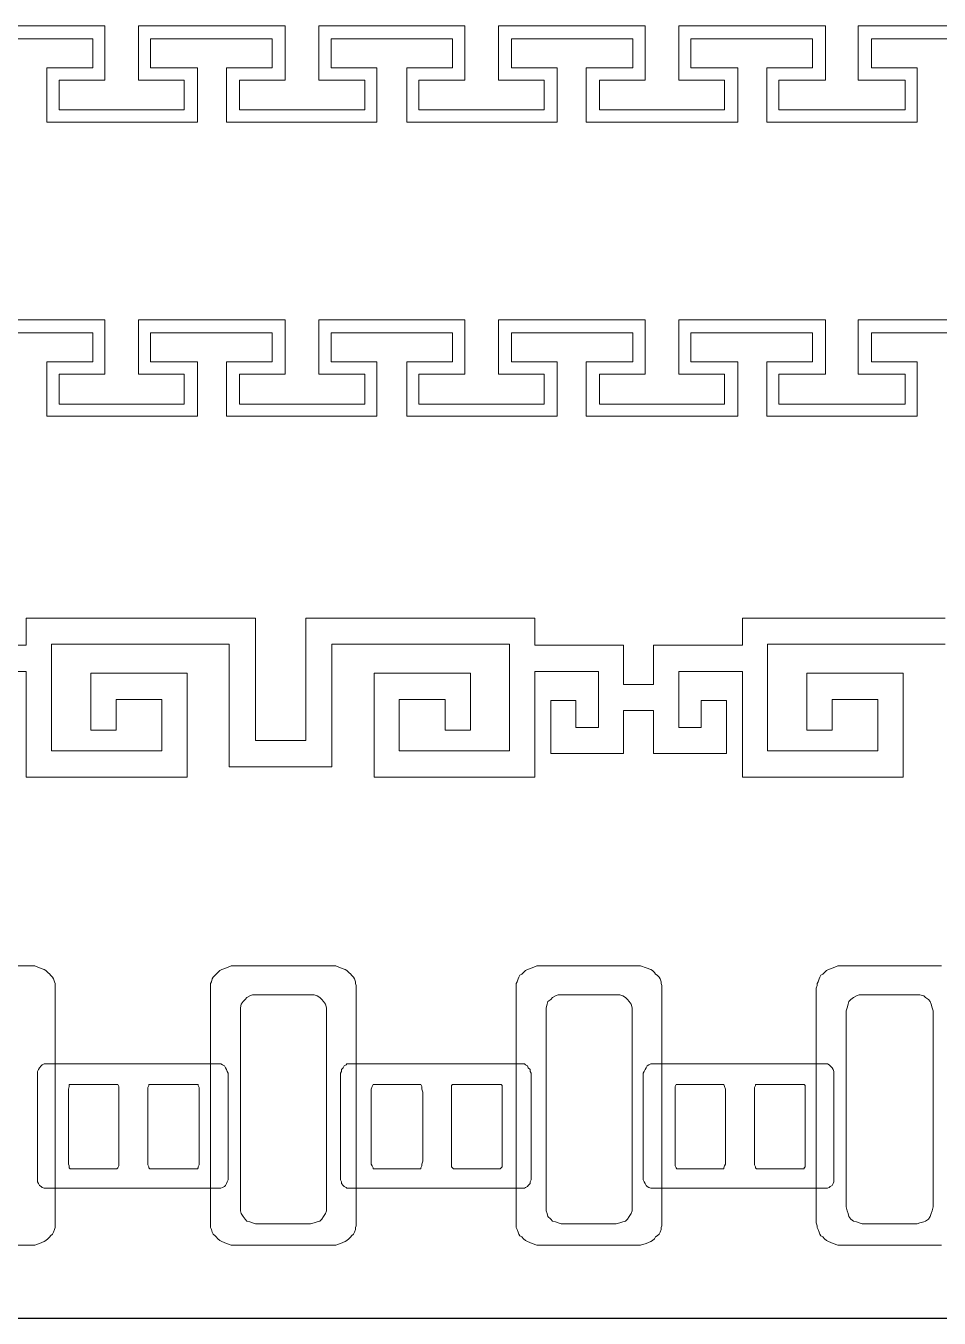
# Model space of a CAD drawing. Extents: x -66030 to 95157, y -13132 to 45879.
# Drawn here: x -24112 to -20296, y 16976 to 22376 of the extents above; entities that cross this region are included whole.
import ezdxf

# ---------------------------------------------------------------- set-up
doc = ezdxf.new("R2010")
doc.units = 0
doc.header["$LTSCALE"] = 100
doc.header["$MEASUREMENT"] = 0
doc.layers.get('0').update_dxf_attribs({"linetype": 'CONTINUOUS'})
doc.layers.add('3', color=11, linetype='CONTINUOUS')

msp = doc.modelspace()

# ---------------------------------------------------------------- linework, layer by layer
at = {"lineweight": 0}
for p, q in [((-24395.4, 22376.1), (-23782.1, 22376.1)), ((-23782.1, 22376.1), (-23782.1, 22149.5)), ((-23641.5, 22149.5), (-23641.5, 22376.1)), ((-23641.5, 22376.1), (-23028.3, 22376.1)), ((-23028.3, 22376.1), (-23028.3, 22149.5)), ((-22887.7, 22149.5), (-22887.7, 22376.1)), ((-22887.7, 22376.1), (-22278.3, 22376.1)), ((-22278.3, 22376.1), (-22278.3, 22149.5)), ((-22137.7, 22149.5), (-22137.7, 22376.1)), ((-22137.7, 22376.1), (-21524.5, 22376.1)), ((-21524.5, 22376.1), (-21524.5, 22149.5)), ((-21383.9, 22149.5), (-21383.9, 22376.1)), ((-21383.9, 22376.1), (-20770.6, 22376.1)), ((-20770.6, 22376.1), (-20770.6, 22149.5)), ((-20633.9, 22149.5), (-20633.9, 22376.1)), ((-20633.9, 22376.1), (-20020.7, 22376.1)), ((-23832.9, 22321.4), (-24340.7, 22321.4)), ((-23832.9, 22200.3), (-23832.9, 22321.4)), ((-23083, 22321.4), (-23590.8, 22321.4)), ((-23590.8, 22321.4), (-23590.8, 22200.3)), ((-23083, 22200.3), (-23083, 22321.4)), ((-22329.1, 22321.4), (-22836.9, 22321.4)), ((-22836.9, 22321.4), (-22836.9, 22200.3)), ((-22329.1, 22200.3), (-22329.1, 22321.4)), ((-21575.3, 22321.4), (-22083, 22321.4)), ((-22083, 22321.4), (-22083, 22200.3)), ((-21575.3, 22200.3), (-21575.3, 22321.4)), ((-20825.3, 22321.4), (-21333.1, 22321.4)), ((-21333.1, 22321.4), (-21333.1, 22200.3)), ((-20825.3, 22200.3), (-20825.3, 22321.4)), ((-20071.5, 22321.4), (-20579.3, 22321.4)), ((-20579.3, 22321.4), (-20579.3, 22200.3)), ((-24024.3, 21973.7), (-24024.3, 22200.3)), ((-24024.3, 22200.3), (-23832.9, 22200.3)), ((-23590.8, 22200.3), (-23395.5, 22200.3)), ((-23395.5, 22200.3), (-23395.5, 21973.7)), ((-23274.4, 21973.7), (-23274.4, 22200.3)), ((-23274.4, 22200.3), (-23083, 22200.3)), ((-22836.9, 22200.3), (-22645.5, 22200.3)), ((-22645.5, 22200.3), (-22645.5, 21973.7)), ((-22520.5, 21973.7), (-22520.5, 22200.3)), ((-22520.5, 22200.3), (-22329.1, 22200.3)), ((-22083, 22200.3), (-21891.7, 22200.3)), ((-21891.7, 22200.3), (-21891.7, 21973.7)), ((-21770.6, 21973.7), (-21770.6, 22200.3)), ((-21770.6, 22200.3), (-21575.3, 22200.3)), ((-21333.1, 22200.3), (-21137.8, 22200.3)), ((-21137.8, 22200.3), (-21137.8, 21973.7)), ((-21016.7, 21973.7), (-21016.7, 22200.3)), ((-21016.7, 22200.3), (-20825.3, 22200.3)), ((-20579.3, 22200.3), (-20387.9, 22200.3)), ((-20387.9, 22200.3), (-20387.9, 21973.7)), ((-23782.1, 22149.5), (-23973.5, 22149.5)), ((-23973.5, 22149.5), (-23973.5, 22024.5)), ((-23450.1, 22149.5), (-23641.5, 22149.5)), ((-23450.1, 22024.5), (-23450.1, 22149.5)), ((-23028.3, 22149.5), (-23219.7, 22149.5)), ((-23219.7, 22149.5), (-23219.7, 22024.5)), ((-22696.3, 22149.5), (-22887.7, 22149.5)), ((-22696.3, 22024.5), (-22696.3, 22149.5)), ((-22278.3, 22149.5), (-22469.7, 22149.5)), ((-22469.7, 22149.5), (-22469.7, 22024.5)), ((-21946.3, 22149.5), (-22137.7, 22149.5)), ((-21946.3, 22024.5), (-21946.3, 22149.5)), ((-21524.5, 22149.5), (-21715.9, 22149.5)), ((-21715.9, 22149.5), (-21715.9, 22024.5)), ((-21192.5, 22149.5), (-21383.9, 22149.5)), ((-21192.5, 22024.5), (-21192.5, 22149.5)), ((-20770.6, 22149.5), (-20965.9, 22149.5)), ((-20965.9, 22149.5), (-20965.9, 22024.5)), ((-20438.6, 22149.5), (-20633.9, 22149.5)), ((-20438.6, 22024.5), (-20438.6, 22149.5)), ((-23973.5, 22024.5), (-23450.1, 22024.5)), ((-23219.7, 22024.5), (-22696.3, 22024.5)), ((-22469.7, 22024.5), (-21946.3, 22024.5)), ((-21715.9, 22024.5), (-21587, 22024.5)), ((-21587, 22024.5), (-21454.2, 22024.5)), ((-21454.2, 22024.5), (-21321.4, 22024.5)), ((-21321.4, 22024.5), (-21192.5, 22024.5)), ((-20965.9, 22024.5), (-20438.6, 22024.5)), ((-23395.5, 21973.7), (-24024.3, 21973.7)), ((-22645.5, 21973.7), (-23274.4, 21973.7)), ((-21891.7, 21973.7), (-22520.5, 21973.7)), ((-21692.5, 21973.7), (-21770.6, 21973.7)), ((-21610.4, 21973.7), (-21692.5, 21973.7)), ((-21532.3, 21973.7), (-21610.4, 21973.7)), ((-21454.2, 21973.7), (-21532.3, 21973.7)), ((-21376.1, 21973.7), (-21454.2, 21973.7)), ((-21297.9, 21973.7), (-21376.1, 21973.7)), ((-21219.8, 21973.7), (-21297.9, 21973.7)), ((-21137.8, 21973.7), (-21219.8, 21973.7)), ((-20387.9, 21973.7), (-21016.7, 21973.7)), ((-24395.4, 21147.4), (-23782.1, 21147.4)), ((-23782.1, 21147.4), (-23782.1, 20920.9)), ((-23641.5, 20920.9), (-23641.5, 21147.4)), ((-23641.5, 21147.4), (-23028.3, 21147.4)), ((-23028.3, 21147.4), (-23028.3, 20920.9)), ((-22887.7, 20920.9), (-22887.7, 21147.4)), ((-22887.7, 21147.4), (-22278.3, 21147.4)), ((-22278.3, 21147.4), (-22278.3, 20920.9)), ((-22137.7, 20920.9), (-22137.7, 21147.4)), ((-22137.7, 21147.4), (-21524.5, 21147.4)), ((-21524.5, 21147.4), (-21524.5, 20920.9)), ((-21383.9, 20920.9), (-21383.9, 21147.4)), ((-21383.9, 21147.4), (-20770.6, 21147.4)), ((-20770.6, 21147.4), (-20770.6, 20920.9)), ((-20633.9, 20920.9), (-20633.9, 21147.4)), ((-20633.9, 21147.4), (-20020.7, 21147.4)), ((-23832.9, 21092.8), (-24340.7, 21092.8)), ((-23832.9, 20971.7), (-23832.9, 21092.8)), ((-23083, 21092.8), (-23590.8, 21092.8)), ((-23590.8, 21092.8), (-23590.8, 20971.7)), ((-23083, 20971.7), (-23083, 21092.8)), ((-22329.1, 21092.8), (-22836.9, 21092.8)), ((-22836.9, 21092.8), (-22836.9, 20971.7)), ((-22329.1, 20971.7), (-22329.1, 21092.8)), ((-21575.3, 21092.8), (-22083, 21092.8)), ((-22083, 21092.8), (-22083, 20971.7)), ((-21575.3, 20971.7), (-21575.3, 21092.8)), ((-20825.3, 21092.8), (-21333.1, 21092.8)), ((-21333.1, 21092.8), (-21333.1, 20971.7)), ((-20825.3, 20971.7), (-20825.3, 21092.8)), ((-20071.5, 21092.8), (-20579.3, 21092.8)), ((-20579.3, 21092.8), (-20579.3, 20971.7)), ((-24024.3, 20745.1), (-24024.3, 20971.7)), ((-24024.3, 20971.7), (-23832.9, 20971.7)), ((-23590.8, 20971.7), (-23395.5, 20971.7)), ((-23395.5, 20971.7), (-23395.5, 20745.1)), ((-23274.4, 20745.1), (-23274.4, 20971.7)), ((-23274.4, 20971.7), (-23083, 20971.7)), ((-22836.9, 20971.7), (-22645.5, 20971.7)), ((-22645.5, 20971.7), (-22645.5, 20745.1)), ((-22520.5, 20745.1), (-22520.5, 20971.7)), ((-22520.5, 20971.7), (-22329.1, 20971.7)), ((-22083, 20971.7), (-21891.7, 20971.7)), ((-21891.7, 20971.7), (-21891.7, 20745.1)), ((-21770.6, 20745.1), (-21770.6, 20971.7)), ((-21770.6, 20971.7), (-21575.3, 20971.7)), ((-21333.1, 20971.7), (-21137.8, 20971.7)), ((-21137.8, 20971.7), (-21137.8, 20745.1)), ((-21016.7, 20745.1), (-21016.7, 20971.7)), ((-21016.7, 20971.7), (-20825.3, 20971.7)), ((-20579.3, 20971.7), (-20387.9, 20971.7)), ((-20387.9, 20971.7), (-20387.9, 20745.1)), ((-23782.1, 20920.9), (-23973.5, 20920.9)), ((-23973.5, 20920.9), (-23973.5, 20795.9)), ((-23450.1, 20920.9), (-23641.5, 20920.9)), ((-23450.1, 20795.9), (-23450.1, 20920.9)), ((-23028.3, 20920.9), (-23219.7, 20920.9)), ((-23219.7, 20920.9), (-23219.7, 20795.9)), ((-22696.3, 20920.9), (-22887.7, 20920.9)), ((-22696.3, 20795.9), (-22696.3, 20920.9)), ((-22278.3, 20920.9), (-22469.7, 20920.9)), ((-22469.7, 20920.9), (-22469.7, 20795.9)), ((-21946.3, 20920.9), (-22137.7, 20920.9)), ((-21946.3, 20795.9), (-21946.3, 20920.9)), ((-21524.5, 20920.9), (-21715.9, 20920.9)), ((-21715.9, 20920.9), (-21715.9, 20795.9)), ((-21192.5, 20920.9), (-21383.9, 20920.9)), ((-21192.5, 20795.9), (-21192.5, 20920.9)), ((-20770.6, 20920.9), (-20965.9, 20920.9)), ((-20965.9, 20920.9), (-20965.9, 20795.9)), ((-20438.6, 20920.9), (-20633.9, 20920.9)), ((-20438.6, 20795.9), (-20438.6, 20920.9)), ((-23973.5, 20795.9), (-23450.1, 20795.9)), ((-23219.7, 20795.9), (-22696.3, 20795.9)), ((-22469.7, 20795.9), (-21946.3, 20795.9)), ((-21715.9, 20795.9), (-21587, 20795.9)), ((-21587, 20795.9), (-21454.2, 20795.9)), ((-21454.2, 20795.9), (-21321.4, 20795.9)), ((-21321.4, 20795.9), (-21192.5, 20795.9)), ((-20965.9, 20795.9), (-20438.6, 20795.9)), ((-23395.5, 20745.1), (-24024.3, 20745.1)), ((-22645.5, 20745.1), (-23274.4, 20745.1)), ((-21891.7, 20745.1), (-22520.5, 20745.1)), ((-21692.5, 20745.1), (-21770.6, 20745.1)), ((-21610.4, 20745.1), (-21692.5, 20745.1)), ((-21532.3, 20745.1), (-21610.4, 20745.1)), ((-21454.2, 20745.1), (-21532.3, 20745.1)), ((-21376.1, 20745.1), (-21454.2, 20745.1)), ((-21297.9, 20745.1), (-21376.1, 20745.1)), ((-21219.8, 20745.1), (-21297.9, 20745.1)), ((-21137.8, 20745.1), (-21219.8, 20745.1)), ((-20387.9, 20745.1), (-21016.7, 20745.1)), ((-24110.2, 19792.1), (-24110.2, 19901.4)), ((-24110.2, 19901.4), (-24110.2, 19901.4)), ((-24110.2, 19901.4), (-24004.8, 19901.4)), ((-24004.8, 19901.4), (-23262.7, 19901.4)), ((-23262.7, 19901.4), (-23153.3, 19901.4)), ((-23153.3, 19901.4), (-23153.3, 19792.1)), ((-22942.4, 19792.1), (-22942.4, 19901.4)), ((-22942.4, 19901.4), (-22833, 19901.4)), ((-22833, 19901.4), (-22090.9, 19901.4)), ((-22090.9, 19901.4), (-21985.4, 19901.4)), ((-21985.4, 19901.4), (-21985.4, 19901.4)), ((-21985.4, 19901.4), (-21985.4, 19792.1)), ((-21118.3, 19792.1), (-21118.3, 19901.4)), ((-21118.3, 19901.4), (-21118.3, 19901.4)), ((-21118.3, 19901.4), (-21012.8, 19901.4)), ((-21012.8, 19901.4), (-20270.7, 19901.4)), ((-24375.9, 19788.2), (-24110.2, 19788.2)), ((-24110.2, 19788.2), (-24110.2, 19792.1)), ((-24110.2, 19792.1), (-24110.2, 19792.1)), ((-23262.7, 19792.1), (-24004.8, 19792.1)), ((-24004.8, 19792.1), (-24004.8, 19346.8)), ((-23262.7, 19280.4), (-23262.7, 19792.1)), ((-23153.3, 19792.1), (-23153.3, 19389.8)), ((-22942.4, 19389.8), (-22942.4, 19792.1)), ((-22090.9, 19792.1), (-22833, 19792.1)), ((-22833, 19792.1), (-22833, 19280.4)), ((-22090.9, 19346.8), (-22090.9, 19792.1)), ((-21985.4, 19792.1), (-21985.4, 19792.1)), ((-21985.4, 19792.1), (-21985.4, 19788.2)), ((-21985.4, 19788.2), (-21719.8, 19788.2)), ((-21719.8, 19788.2), (-21614.3, 19788.2)), ((-21614.3, 19788.2), (-21614.3, 19678.8)), ((-21489.3, 19624.1), (-21489.3, 19788.2)), ((-21489.3, 19788.2), (-21383.9, 19788.2)), ((-21383.9, 19788.2), (-21118.3, 19788.2)), ((-21118.3, 19788.2), (-21118.3, 19792.1)), ((-21118.3, 19792.1), (-21118.3, 19792.1)), ((-20270.7, 19792.1), (-21012.8, 19792.1)), ((-21012.8, 19792.1), (-21012.8, 19346.8)), ((-24110.2, 19678.8), (-24375.9, 19678.8)), ((-24110.2, 19346.8), (-24110.2, 19678.8)), ((-23840.7, 19561.6), (-23840.7, 19671)), ((-23840.7, 19671), (-23735.3, 19671)), ((-23735.3, 19671), (-23543.9, 19671)), ((-23543.9, 19671), (-23438.4, 19671)), ((-23438.4, 19671), (-23438.4, 19561.6)), ((-22657.2, 19561.6), (-22657.2, 19671)), ((-22657.2, 19671), (-22551.8, 19671)), ((-22551.8, 19671), (-22360.4, 19671)), ((-22360.4, 19671), (-22254.9, 19671)), ((-22254.9, 19671), (-22254.9, 19561.6)), ((-21719.8, 19678.8), (-21985.4, 19678.8)), ((-21985.4, 19678.8), (-21985.4, 19346.8)), ((-21719.8, 19444.4), (-21719.8, 19678.8)), ((-21614.3, 19678.8), (-21614.3, 19624.1)), ((-21118.3, 19678.8), (-21383.9, 19678.8)), ((-21383.9, 19678.8), (-21383.9, 19444.4)), ((-21118.3, 19346.8), (-21118.3, 19678.8)), ((-20848.8, 19561.6), (-20848.8, 19671)), ((-20848.8, 19671), (-20743.3, 19671)), ((-20743.3, 19671), (-20551.9, 19671)), ((-20551.9, 19671), (-20446.4, 19671)), ((-20446.4, 19671), (-20446.4, 19561.6)), ((-21614.3, 19624.1), (-21489.3, 19624.1)), ((-23840.7, 19432.7), (-23840.7, 19561.6)), ((-23543.9, 19561.6), (-23735.3, 19561.6)), ((-23735.3, 19561.6), (-23735.3, 19432.7)), ((-23543.9, 19346.8), (-23543.9, 19561.6)), ((-23438.4, 19561.6), (-23438.4, 19280.4)), ((-22657.2, 19280.4), (-22657.2, 19561.6)), ((-22360.4, 19561.6), (-22551.8, 19561.6)), ((-22551.8, 19561.6), (-22551.8, 19346.8)), ((-22360.4, 19432.7), (-22360.4, 19561.6)), ((-22254.9, 19561.6), (-22254.9, 19432.7)), ((-21919, 19335.1), (-21919, 19557.7)), ((-21919, 19557.7), (-21813.5, 19557.7)), ((-21813.5, 19557.7), (-21813.5, 19444.4)), ((-21290.1, 19444.4), (-21290.1, 19557.7)), ((-21290.1, 19557.7), (-21184.7, 19557.7)), ((-21184.7, 19557.7), (-21184.7, 19335.1)), ((-20848.8, 19432.7), (-20848.8, 19561.6)), ((-20551.9, 19561.6), (-20743.3, 19561.6)), ((-20743.3, 19561.6), (-20743.3, 19432.7)), ((-20551.9, 19346.8), (-20551.9, 19561.6)), ((-20446.4, 19561.6), (-20446.4, 19280.4)), ((-21489.3, 19514.7), (-21614.3, 19514.7)), ((-21614.3, 19514.7), (-21614.3, 19335.1)), ((-21489.3, 19335.1), (-21489.3, 19514.7)), ((-21813.5, 19444.4), (-21719.8, 19444.4)), ((-21383.9, 19444.4), (-21290.1, 19444.4)), ((-23735.3, 19432.7), (-23840.7, 19432.7)), ((-23153.3, 19389.8), (-22942.4, 19389.8)), ((-22254.9, 19432.7), (-22360.4, 19432.7)), ((-20743.3, 19432.7), (-20848.8, 19432.7)), ((-24110.2, 19237.4), (-24110.2, 19346.8)), ((-24110.2, 19346.8), (-24110.2, 19346.8)), ((-24004.8, 19346.8), (-23543.9, 19346.8)), ((-22551.8, 19346.8), (-22090.9, 19346.8)), ((-21985.4, 19346.8), (-21985.4, 19346.8)), ((-21985.4, 19346.8), (-21985.4, 19237.4)), ((-21911.2, 19335.1), (-21919, 19335.1)), ((-21813.5, 19335.1), (-21911.2, 19335.1)), ((-21719.8, 19335.1), (-21813.5, 19335.1)), ((-21614.3, 19335.1), (-21719.8, 19335.1)), ((-21383.9, 19335.1), (-21489.3, 19335.1)), ((-21290.1, 19335.1), (-21383.9, 19335.1)), ((-21192.5, 19335.1), (-21290.1, 19335.1)), ((-21184.7, 19335.1), (-21192.5, 19335.1)), ((-21118.3, 19237.4), (-21118.3, 19346.8)), ((-21118.3, 19346.8), (-21118.3, 19346.8)), ((-21012.8, 19346.8), (-20551.9, 19346.8)), ((-23438.4, 19280.4), (-23438.4, 19237.4)), ((-23165, 19280.4), (-23262.7, 19280.4)), ((-23153.3, 19280.4), (-23165, 19280.4)), ((-22942.4, 19280.4), (-23153.3, 19280.4)), ((-22930.6, 19280.4), (-22942.4, 19280.4)), ((-22833, 19280.4), (-22930.6, 19280.4)), ((-22657.2, 19237.4), (-22657.2, 19280.4)), ((-20446.4, 19280.4), (-20446.4, 19237.4)), ((-24004.8, 19237.4), (-24110.2, 19237.4)), ((-24110.2, 19237.4), (-24110.2, 19237.4)), ((-23438.4, 19237.4), (-24004.8, 19237.4)), ((-22090.9, 19237.4), (-22657.2, 19237.4)), ((-21985.4, 19237.4), (-22090.9, 19237.4)), ((-21985.4, 19237.4), (-21985.4, 19237.4)), ((-21012.8, 19237.4), (-21118.3, 19237.4)), ((-21118.3, 19237.4), (-21118.3, 19237.4)), ((-20446.4, 19237.4), (-21012.8, 19237.4))]:
    msp.add_line(p, q, dxfattribs=at)
for points in [[(-24489.1, 17280.5), (-24098.5, 17280.5), (-24086.8, 17280.5), (-24075.1, 17280.5), (-24055.6, 17288.3), (-24036, 17296.2), (-24028.2, 17300.1), (-24020.4, 17307.9), (-24012.6, 17315.7), (-24008.7, 17319.6), (-24000.9, 17327.4), (-23997, 17335.2), (-23993.1, 17346.9), (-23989.2, 17354.7), (-23989.2, 17362.6), (-23989.2, 17374.3), (-23989.2, 18354.7), (-23989.2, 18366.4), (-23989.2, 18374.2), (-23993.1, 18382), (-23997, 18393.7), (-24000.9, 18401.5), (-24008.7, 18409.4), (-24012.6, 18413.3), (-24020.4, 18421.1), (-24028.2, 18428.9), (-24036, 18432.8), (-24055.6, 18440.6), (-24075.1, 18448.4), (-24086.8, 18448.4), (-24098.5, 18448.4), (-24098.5, 18448.4), (-24489.1, 18448.4)], [(-20286.3, 18448.4), (-20298, 18448.4), (-20305.8, 18448.4), (-20305.8, 18448.4), (-20700.3, 18448.4), (-20708.1, 18448.4), (-20719.9, 18448.4), (-20739.4, 18440.6), (-20758.9, 18432.8), (-20766.7, 18428.9), (-20774.5, 18421.1), (-20782.4, 18413.3), (-20790.2, 18409.4), (-20794.1, 18401.5), (-20798, 18393.7), (-20801.9, 18382), (-20805.8, 18374.2), (-20805.8, 18366.4), (-20809.7, 18354.7), (-20809.7, 17374.3), (-20805.8, 17362.6), (-20805.8, 17354.7), (-20801.9, 17346.9), (-20798, 17335.2), (-20794.1, 17327.4), (-20790.2, 17319.6), (-20782.4, 17315.7), (-20774.5, 17307.9), (-20766.7, 17300.1), (-20758.9, 17296.2), (-20739.4, 17288.3), (-20719.9, 17280.5), (-20708.1, 17280.5), (-20700.3, 17280.5), (-20305.8, 17280.5), (-20298, 17280.5), (-20286.3, 17280.5)]]:
    msp.add_lwpolyline(points, dxfattribs=at)
for points in [[(-22840.8, 18448.4), (-23231.4, 18448.4), (-23243.1, 18448.4), (-23254.8, 18448.4), (-23274.4, 18440.6), (-23293.9, 18432.8), (-23301.7, 18428.9), (-23309.5, 18421.1), (-23317.3, 18413.3), (-23321.2, 18409.4), (-23329.1, 18401.5), (-23333, 18393.7), (-23336.9, 18382), (-23340.8, 18374.2), (-23340.8, 18366.4), (-23340.8, 18354.7), (-23340.8, 17374.3), (-23340.8, 17362.6), (-23340.8, 17354.7), (-23336.9, 17346.9), (-23333, 17335.2), (-23329.1, 17327.4), (-23321.2, 17319.6), (-23317.3, 17315.7), (-23309.5, 17307.9), (-23301.7, 17300.1), (-23293.9, 17296.2), (-23274.4, 17288.3), (-23254.8, 17280.5), (-23243.1, 17280.5), (-23231.4, 17280.5), (-22840.8, 17280.5), (-22829.1, 17280.5), (-22817.4, 17280.5), (-22797.8, 17288.3), (-22778.3, 17296.2), (-22770.5, 17300.1), (-22762.7, 17307.9), (-22754.9, 17315.7), (-22751, 17319.6), (-22743.2, 17327.4), (-22739.3, 17335.2), (-22735.3, 17346.9), (-22735.3, 17354.7), (-22731.4, 17362.6), (-22731.4, 17374.3), (-22731.4, 18354.7), (-22731.4, 18366.4), (-22735.3, 18374.2), (-22735.3, 18382), (-22739.3, 18393.7), (-22743.2, 18401.5), (-22751, 18409.4), (-22754.9, 18413.3), (-22762.7, 18421.1), (-22770.5, 18428.9), (-22778.3, 18432.8), (-22797.8, 18440.6), (-22817.4, 18448.4), (-22829.1, 18448.4), (-22840.8, 18448.4)], [(-21563.6, 18448.4), (-21954.2, 18448.4), (-21965.9, 18448.4), (-21977.6, 18448.4), (-21997.1, 18440.6), (-22016.6, 18432.8), (-22024.5, 18428.9), (-22032.3, 18421.1), (-22040.1, 18413.3), (-22047.9, 18409.4), (-22051.8, 18401.5), (-22055.7, 18393.7), (-22059.6, 18382), (-22063.5, 18374.2), (-22063.5, 18366.4), (-22063.5, 18354.7), (-22063.5, 17374.3), (-22063.5, 17362.6), (-22063.5, 17354.7), (-22059.6, 17346.9), (-22055.7, 17335.2), (-22051.8, 17327.4), (-22047.9, 17319.6), (-22040.1, 17315.7), (-22032.3, 17307.9), (-22024.5, 17300.1), (-22016.6, 17296.2), (-21997.1, 17288.3), (-21977.6, 17280.5), (-21965.9, 17280.5), (-21954.2, 17280.5), (-21563.6, 17280.5), (-21551.8, 17280.5), (-21544, 17280.5), (-21520.6, 17288.3), (-21501.1, 17296.2), (-21493.2, 17300.1), (-21485.4, 17307.9), (-21481.5, 17315.7), (-21473.7, 17319.6), (-21465.9, 17327.4), (-21462, 17335.2), (-21458.1, 17346.9), (-21458.1, 17354.7), (-21454.2, 17362.6), (-21454.2, 17374.3), (-21454.2, 18354.7), (-21454.2, 18366.4), (-21458.1, 18374.2), (-21458.1, 18382), (-21462, 18393.7), (-21465.9, 18401.5), (-21473.7, 18409.4), (-21481.5, 18413.3), (-21485.4, 18421.1), (-21493.2, 18428.9), (-21501.1, 18432.8), (-21520.6, 18440.6), (-21544, 18448.4), (-21551.8, 18448.4), (-21563.6, 18448.4)], [(-22922.8, 18327.3), (-23153.3, 18327.3), (-23165, 18327.3), (-23176.7, 18323.4), (-23188.4, 18315.6), (-23196.2, 18307.8), (-23204.1, 18300), (-23211.9, 18288.3), (-23215.8, 18272.6), (-23215.8, 18260.9), (-23215.8, 17440.7), (-23215.8, 17425.1), (-23211.9, 17413.3), (-23204.1, 17401.6), (-23196.2, 17389.9), (-23188.4, 17382.1), (-23176.7, 17378.2), (-23165, 17374.3), (-23153.3, 17370.4), (-22922.8, 17370.4), (-22907.2, 17374.3), (-22895.5, 17378.2), (-22883.8, 17382.1), (-22876, 17389.9), (-22868.1, 17401.6), (-22860.3, 17413.3), (-22856.4, 17425.1), (-22856.4, 17440.7), (-22856.4, 18260.9), (-22856.4, 18272.6), (-22860.3, 18288.3), (-22868.1, 18300), (-22876, 18307.8), (-22883.8, 18315.6), (-22895.5, 18323.4), (-22907.2, 18327.3), (-22922.8, 18327.3)], [(-21645.6, 18327.3), (-21876, 18327.3), (-21887.8, 18327.3), (-21899.5, 18323.4), (-21911.2, 18315.6), (-21919, 18307.8), (-21930.7, 18300), (-21934.6, 18288.3), (-21938.5, 18272.6), (-21938.5, 18260.9), (-21938.5, 17440.7), (-21938.5, 17425.1), (-21934.6, 17413.3), (-21930.7, 17401.6), (-21919, 17389.9), (-21911.2, 17382.1), (-21899.5, 17378.2), (-21887.8, 17374.3), (-21876, 17370.4), (-21645.6, 17370.4), (-21630, 17374.3), (-21618.2, 17378.2), (-21606.5, 17382.1), (-21598.7, 17389.9), (-21590.9, 17401.6), (-21583.1, 17413.3), (-21579.2, 17425.1), (-21579.2, 17440.7), (-21579.2, 18260.9), (-21579.2, 18272.6), (-21583.1, 18288.3), (-21590.9, 18300), (-21598.7, 18307.8), (-21606.5, 18315.6), (-21618.2, 18323.4), (-21630, 18327.3), (-21645.6, 18327.3)], [(-20387.9, 18327.3), (-20618.3, 18327.3), (-20630, 18327.3), (-20641.7, 18323.4), (-20653.5, 18315.6), (-20665.2, 18307.8), (-20673, 18300), (-20676.9, 18288.3), (-20680.8, 18272.6), (-20684.7, 18260.9), (-20684.7, 17440.7), (-20680.8, 17425.1), (-20676.9, 17413.3), (-20673, 17401.6), (-20665.2, 17389.9), (-20653.5, 17382.1), (-20641.7, 17378.2), (-20630, 17374.3), (-20618.3, 17370.4), (-20387.9, 17370.4), (-20376.1, 17374.3), (-20360.5, 17378.2), (-20352.7, 17382.1), (-20341, 17389.9), (-20333.2, 17401.6), (-20329.3, 17413.3), (-20325.4, 17425.1), (-20321.5, 17440.7), (-20321.5, 18260.9), (-20325.4, 18272.6), (-20329.3, 18288.3), (-20333.2, 18300), (-20341, 18307.8), (-20352.7, 18315.6), (-20360.5, 18323.4), (-20376.1, 18327.3), (-20387.9, 18327.3)], [(-24028.2, 18038.3), (-23305.6, 18038.3), (-23297.8, 18038.3), (-23290, 18034.4), (-23282.2, 18030.5), (-23278.3, 18022.7), (-23274.4, 18014.9), (-23270.5, 18007), (-23266.6, 17999.2), (-23266.6, 17991.4), (-23266.6, 17565.7), (-23266.6, 17553.9), (-23270.5, 17546.1), (-23274.4, 17538.3), (-23278.3, 17530.5), (-23282.2, 17526.6), (-23290, 17522.7), (-23297.8, 17518.8), (-23305.6, 17518.8), (-24028.2, 17518.8), (-24036, 17518.8), (-24043.8, 17522.7), (-24047.8, 17526.6), (-24055.6, 17530.5), (-24059.5, 17538.3), (-24063.4, 17546.1), (-24063.4, 17553.9), (-24063.4, 17565.7), (-24063.4, 17991.4), (-24063.4, 17999.2), (-24063.4, 18007), (-24059.5, 18014.9), (-24055.6, 18022.7), (-24047.8, 18030.5), (-24043.8, 18034.4), (-24036, 18038.3), (-24028.2, 18038.3)], [(-22762.7, 18038.3), (-22036.2, 18038.3), (-22028.4, 18038.3), (-22024.5, 18034.4), (-22016.6, 18030.5), (-22012.7, 18022.7), (-22004.9, 18014.9), (-22004.9, 18007), (-22001, 17999.2), (-22001, 17991.4), (-22001, 17565.7), (-22001, 17553.9), (-22004.9, 17546.1), (-22004.9, 17538.3), (-22012.7, 17530.5), (-22016.6, 17526.6), (-22024.5, 17522.7), (-22028.4, 17518.8), (-22036.2, 17518.8), (-22762.7, 17518.8), (-22770.5, 17518.8), (-22774.4, 17522.7), (-22782.2, 17526.6), (-22786.1, 17530.5), (-22793.9, 17538.3), (-22793.9, 17546.1), (-22797.8, 17553.9), (-22797.8, 17565.7), (-22797.8, 17991.4), (-22797.8, 17999.2), (-22793.9, 18007), (-22793.9, 18014.9), (-22786.1, 18022.7), (-22782.2, 18030.5), (-22774.4, 18034.4), (-22770.5, 18038.3), (-22762.7, 18038.3)], [(-21493.2, 18038.3), (-20770.6, 18038.3), (-20762.8, 18038.3), (-20755, 18034.4), (-20751.1, 18030.5), (-20743.3, 18022.7), (-20739.4, 18014.9), (-20735.5, 18007), (-20735.5, 17999.2), (-20735.5, 17991.4), (-20735.5, 17565.7), (-20735.5, 17553.9), (-20735.5, 17546.1), (-20739.4, 17538.3), (-20743.3, 17530.5), (-20751.1, 17526.6), (-20755, 17522.7), (-20762.8, 17518.8), (-20770.6, 17518.8), (-21493.2, 17518.8), (-21501.1, 17518.8), (-21508.9, 17522.7), (-21516.7, 17526.6), (-21520.6, 17530.5), (-21524.5, 17538.3), (-21528.4, 17546.1), (-21532.3, 17553.9), (-21532.3, 17565.7), (-21532.3, 17991.4), (-21532.3, 17999.2), (-21528.4, 18007), (-21524.5, 18014.9), (-21520.6, 18022.7), (-21516.7, 18030.5), (-21508.9, 18034.4), (-21501.1, 18038.3), (-21493.2, 18038.3)], [(-23926.7, 17952.4), (-23731.4, 17952.4), (-23731.4, 17952.4), (-23727.5, 17952.4), (-23723.6, 17944.5), (-23723.6, 17932.8), (-23723.6, 17921.1), (-23723.6, 17632.1), (-23723.6, 17620.3), (-23723.6, 17612.5), (-23727.5, 17604.7), (-23731.4, 17600.8), (-23731.4, 17600.8), (-23926.7, 17600.8), (-23926.7, 17600.8), (-23930.6, 17604.7), (-23930.6, 17612.5), (-23934.5, 17620.3), (-23934.5, 17632.1), (-23934.5, 17921.1), (-23934.5, 17932.8), (-23930.6, 17944.5), (-23930.6, 17952.4), (-23926.7, 17952.4), (-23926.7, 17952.4)], [(-23594.7, 17952.4), (-23395.5, 17952.4), (-23391.5, 17952.4), (-23391.5, 17948.5), (-23387.6, 17940.6), (-23387.6, 17928.9), (-23387.6, 17624.3), (-23387.6, 17616.4), (-23391.5, 17608.6), (-23391.5, 17604.7), (-23395.5, 17600.8), (-23594.7, 17600.8), (-23598.6, 17604.7), (-23598.6, 17608.6), (-23602.5, 17616.4), (-23602.5, 17624.3), (-23602.5, 17928.9), (-23602.5, 17940.6), (-23598.6, 17948.5), (-23598.6, 17952.4), (-23594.7, 17952.4)], [(-22657.2, 17952.4), (-22465.8, 17952.4), (-22461.9, 17952.4), (-22461.9, 17952.4), (-22458, 17944.5), (-22458, 17932.8), (-22454.1, 17921.1), (-22454.1, 17632.1), (-22458, 17620.3), (-22458, 17612.5), (-22461.9, 17604.7), (-22461.9, 17600.8), (-22465.8, 17600.8), (-22657.2, 17600.8), (-22661.1, 17600.8), (-22661.1, 17604.7), (-22665, 17612.5), (-22668.9, 17620.3), (-22668.9, 17632.1), (-22668.9, 17921.1), (-22668.9, 17932.8), (-22665, 17944.5), (-22661.1, 17952.4), (-22661.1, 17952.4), (-22657.2, 17952.4)], [(-22325.2, 17952.4), (-22129.9, 17952.4), (-22126, 17952.4), (-22122.1, 17948.5), (-22122.1, 17940.6), (-22122.1, 17928.9), (-22122.1, 17624.3), (-22122.1, 17616.4), (-22122.1, 17608.6), (-22126, 17604.7), (-22129.9, 17600.8), (-22325.2, 17600.8), (-22329.1, 17604.7), (-22333, 17608.6), (-22333, 17616.4), (-22333, 17624.3), (-22333, 17928.9), (-22333, 17940.6), (-22333, 17948.5), (-22329.1, 17952.4), (-22325.2, 17952.4)], [(-21391.7, 17952.4), (-21200.3, 17952.4), (-21196.4, 17952.4), (-21196.4, 17952.4), (-21192.5, 17944.5), (-21188.6, 17932.8), (-21188.6, 17921.1), (-21188.6, 17632.1), (-21188.6, 17620.3), (-21192.5, 17612.5), (-21196.4, 17604.7), (-21196.4, 17600.8), (-21200.3, 17600.8), (-21391.7, 17600.8), (-21391.7, 17600.8), (-21395.6, 17604.7), (-21399.5, 17612.5), (-21399.5, 17620.3), (-21399.5, 17632.1), (-21399.5, 17921.1), (-21399.5, 17932.8), (-21399.5, 17944.5), (-21395.6, 17952.4), (-21391.7, 17952.4), (-21391.7, 17952.4)], [(-21059.7, 17952.4), (-20860.5, 17952.4), (-20860.5, 17952.4), (-20856.6, 17948.5), (-20856.6, 17940.6), (-20856.6, 17928.9), (-20856.6, 17624.3), (-20856.6, 17616.4), (-20856.6, 17608.6), (-20860.5, 17604.7), (-20860.5, 17600.8), (-21059.7, 17600.8), (-21063.6, 17604.7), (-21063.6, 17608.6), (-21067.5, 17616.4), (-21067.5, 17624.3), (-21067.5, 17928.9), (-21067.5, 17940.6), (-21063.6, 17948.5), (-21063.6, 17952.4), (-21059.7, 17952.4)]]:
    msp.add_lwpolyline(points, close=True, dxfattribs=at)
at = {"layer": '3'}
msp.add_line((-66009.4, 16976.2), (95156.9, 16976.2), dxfattribs=at)

doc.saveas('drawing.dxf')
